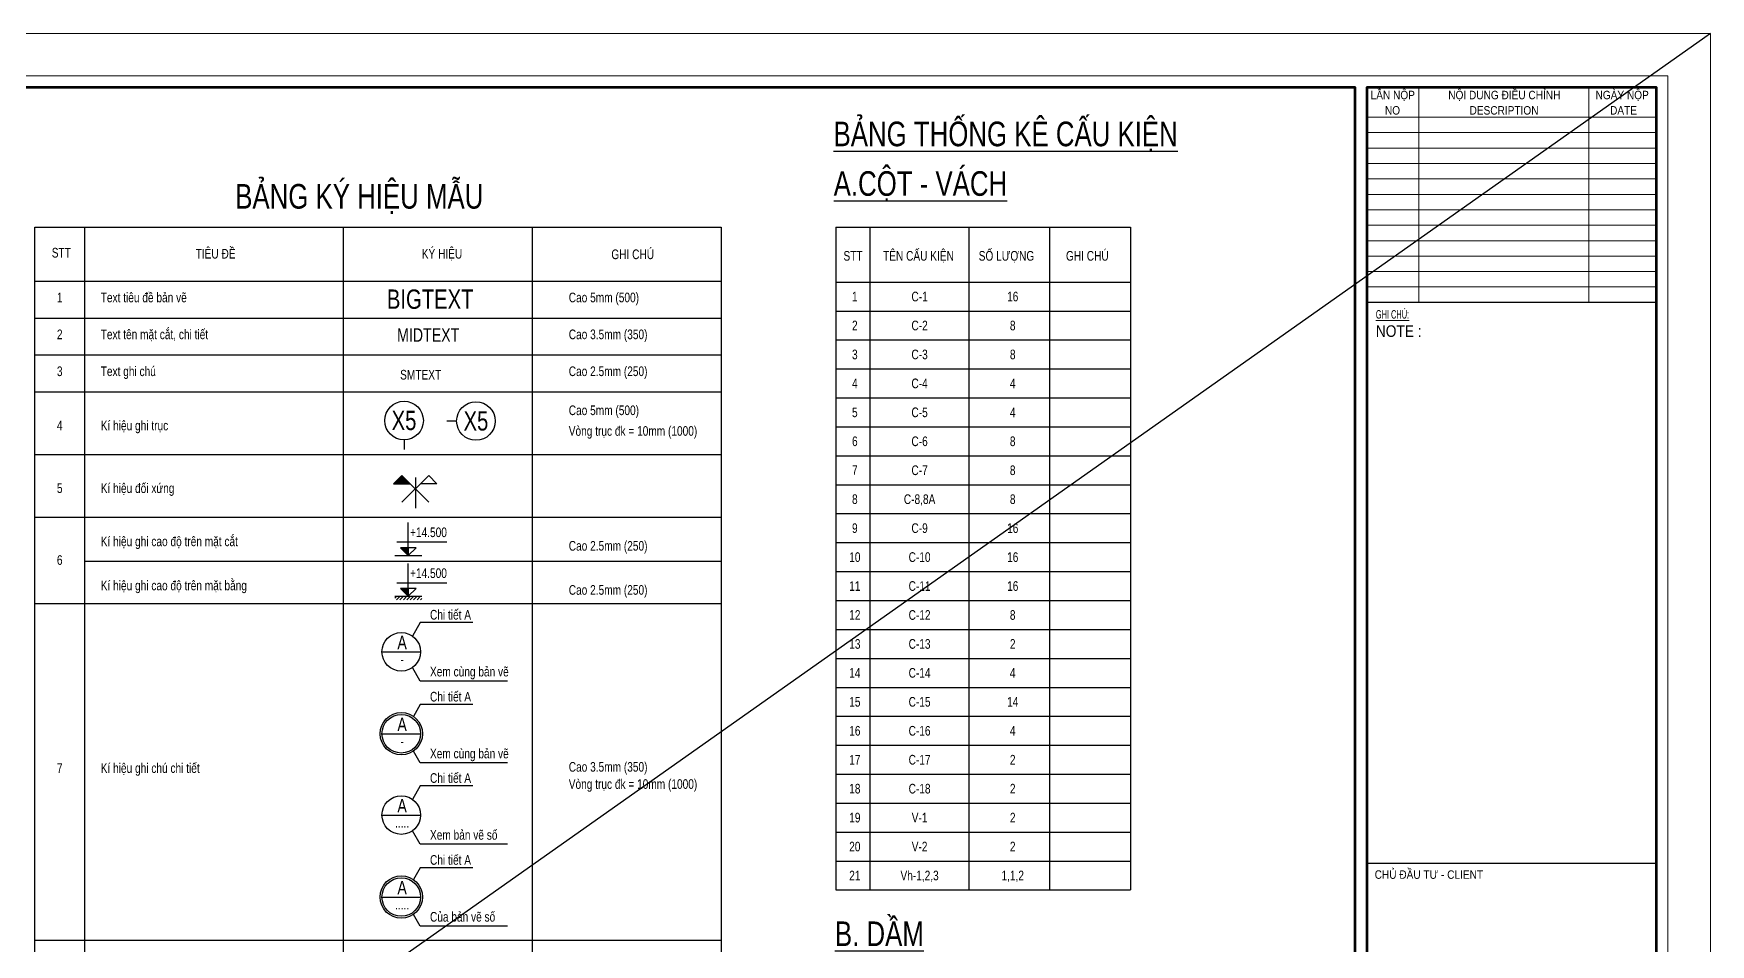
# Model space of a CAD drawing. Header units: millimetres. Extents: x 0 to 130105, y 0 to 70900.
# Drawn here: x 86691 to 130105, y 47299 to 70900 of the extents above; entities that cross this region are included whole.
import ezdxf
from ezdxf.enums import TextEntityAlignment as Align

# ---------------------------------------------------------------- set-up
doc = ezdxf.new("R2010")
doc.units = ezdxf.units.MM
doc.header["$MEASUREMENT"] = 0
doc.layers.get('0').update_dxf_attribs({"lineweight": 20})
doc.layers.get('DEFPOINTS').update_dxf_attribs({"color": 185, "lineweight": 20})
doc.layers.add('CDC -TEXT KHUNG', color=7, linetype='Continuous', lineweight=20)
doc.layers.add('CDC-KHUNGTEN', color=7, linetype='Continuous', lineweight=20)
for name, color, linetype in [('CDC.02.DIM', 1, 'Continuous'), ('CDC.03.BORDER', 3, 'Continuous'), ('CDC.06.TEXT', 2, 'Continuous'), ('CDC.10.HATCH', 9, 'Continuous'), ('CDC.11.NOTE', 8, 'Continuous')]:
    doc.layers.add(name, color=color, linetype=linetype)
doc.layers.add('KCS_Plotter', color=11, linetype='Continuous', plot=False)
doc.styles.add('ARIAL', font='arial.ttf', dxfattribs={"width": 0.6})
doc.styles.add('Arial_4', font='arial.ttf', dxfattribs={"width": 0.75, "height": 3})
doc.styles.add('BIGTEXT', font='arial.ttf', dxfattribs={"width": 0.8})
doc.styles.add('KT CDC', font='arial.ttf', dxfattribs={"width": 0.85, "height": 200})
doc.styles.add('SMTEXT', font='arial.ttf', dxfattribs={"width": 0.75})

# ---------------------------------------------------------------- blocks, each defined once
blk = doc.blocks.new('_Axis name')
at = {"layer": 'CDC.02.DIM'}
blk.add_line((0, 2.5), (0, 0), dxfattribs=at)
blk.add_circle((0, 7.5), 5, dxfattribs=at)
at = {"layer": 'CDC.02.DIM', "style": 'BIGTEXT', "width": 0.75}
blk.add_attdef('.', text='', height=5, dxfattribs=at).set_placement((0, 7.5), align=Align.MIDDLE)
blk = doc.blocks.new('Mirror_Symbol')
at = {"layer": 'CDC.02.DIM'}
blk.add_hatch(color=256, dxfattribs=at).paths.add_polyline_path([(-162, 354), (-269, 247), (-54, 247)])
at = {"layer": 'CDC.02.DIM', "ltscale": 3}
for p, q in [((-162, 354), (-269, 247)), ((-269, 247), (-54, 247)), ((185, 8), (-162, 354)), ((-162, 8), (185, 354)), ((292, 247), (78, 247)), ((185, 354), (292, 247))]:
    blk.add_line(p, q, dxfattribs=at)
at = {"layer": 'CDC.02.DIM', "ltscale": 5}
blk.add_lwpolyline([(12, 331), (12, -69)], dxfattribs=at)
blk = doc.blocks.new('CDTA1')
at = {"layer": 'CDC-KHUNGTEN', "color": 6, "lineweight": 25}
blk.add_line((0, 90), (-75, 90), dxfattribs=at)
at = {"layer": 'CDC-KHUNGTEN', "color": 6, "style": 'KT CDC', "width": 0.85}
blk.add_text('CHỦ ĐẦU TƯ - CLIENT', height=2.2, dxfattribs=at).set_placement((-72.93, 86))
blk = doc.blocks.new('KHUNG TEN')
at = {"layer": 'CDC-KHUNGTEN', "color": 8, "lineweight": 9}
for p, q in [((76550, 58000), (76550, 52433)), ((80950, 58000), (80950, 52433)), ((82700, 57233), (75200, 57233)), ((82700, 56833), (75200, 56833)), ((82700, 56433), (75200, 56433)), ((82700, 56033), (75200, 56033)), ((82700, 55633), (75200, 55633)), ((82700, 55233), (75200, 55233)), ((82700, 54833), (75200, 54833)), ((82700, 54433), (75200, 54433)), ((82700, 54033), (75200, 54033)), ((82700, 53633), (75200, 53633)), ((82700, 53233), (75200, 53233)), ((82700, 52833), (75200, 52833))]:
    blk.add_line(p, q, dxfattribs=at)
at = {"layer": 'CDC-KHUNGTEN', "color": 6, "lineweight": 25}
blk.add_line((82700, 52433), (75200, 52433), dxfattribs=at)
at = {"layer": 'CDC-KHUNGTEN', "color": 8}
blk.add_lwpolyline([(75096, 1100), (83000, 1100), (83000, 58300), (3000, 58300), (3000, 1100), (75096, 1100)], dxfattribs=at)
at = {"layer": 'CDC-KHUNGTEN', "color": 255, "lineweight": 60}
blk.add_lwpolyline([(74900, 1400), (74900, 58000), (3300, 58000), (3300, 1400), (74900, 1400)], close=True, dxfattribs=at)
blk.add_lwpolyline([(75200, 1400), (82700, 1400), (82700, 58000), (75200, 58000), (75200, 1400)], dxfattribs=at)
at = {"layer": 'DEFPOINTS', "color": 1, "ltscale": 0.2}
blk.add_lwpolyline([(0, 0), (0, 59400), (84100, 59400), (84100, 0), (0, 0)], close=True, dxfattribs=at)
at = {"layer": 'CDC-KHUNGTEN', "xscale": 100, "yscale": 100, "zscale": 100}
blk.add_blockref('CDTA1', (82700, 28900), dxfattribs=at)
at = {"layer": 'CDC -TEXT KHUNG', "color": 7, "style": 'KT CDC', "width": 0.85}
for s, p in [('NO', (75672, 57299)), ('DESCRIPTION', (77863, 57299)), ('DATE', (81501, 57299))]:
    blk.add_text(s, height=220, dxfattribs=at).set_placement(p)
at = {"layer": 'CDC -TEXT KHUNG', "char_height": 220, "attachment_point": 2, "line_spacing_factor": 0.941778, "style": 'KT CDC'}
for s, insert, width in [('LẦN NỘP', (75875, 57916), 1464.22), ('NỘI DUNG ĐIỀU CHỈNH', (78763, 57916), 3699.71), ('NGÀY NỘP', (81814, 57916), 1755.59)]:
    blk.add_mtext(s, dxfattribs=dict(at, insert=insert, width=width))
at = {"layer": 'CDC-KHUNGTEN', "color": 7, "style": 'Arial_4', "width": 0.85}
blk.add_text('NOTE :', height=300, dxfattribs=at).set_placement((75436, 51540))
at = {"layer": 'CDC-KHUNGTEN', "color": 6, "insert": (75436, 52233), "char_height": 220, "width": 1881.96, "attachment_point": 1, "style": 'ARIAL'}
blk.add_mtext('{\\LGHI CHÚ:}', dxfattribs=at)

msp = doc.modelspace()

# ---------------------------------------------------------------- hatches: boundary and pattern name
at = {"layer": 'CDC.02.DIM'}
msp.add_hatch(color=256, dxfattribs=at).paths.add_polyline_path([(96192.6, 56518.9), (96392.6, 56318.9), (96392.6, 56518.9)])
h = msp.add_hatch(dxfattribs=at)
h.set_pattern_fill('ANSI31', color=256, scale=500)
h.paths.add_polyline_path([(96042.6, 56318.9), (96742.4, 56318.9), (96742.4, 56225.3), (96042.6, 56225.3)])
at = {"layer": 'CDC.10.HATCH'}
msp.add_hatch(color=256, dxfattribs=at).paths.add_polyline_path([(96192.6, 57578.1), (96392.6, 57378.1), (96392.6, 57578.1)])

# ---------------------------------------------------------------- linework, layer by layer
at = {"layer": 'CDC.02.DIM'}
msp.add_line((96042.6, 56318.9), (96742.4, 56318.9), dxfattribs=at)
for points in [[(96392.6, 57578.1), (96392.6, 57378.1), (96592.6, 57578.1), (96192.6, 57578.1), (96392.6, 57378.1), (96392.6, 58228.1)], [(96042.6, 57378.1), (96742.6, 57378.1)], [(96092.6, 57728.1), (97392.6, 57728.1)], [(96392.6, 56518.9), (96392.6, 56318.9), (96592.6, 56518.9), (96192.6, 56518.9), (96392.6, 56318.9), (96392.6, 57168.9)], [(96092.6, 56668.9), (97392.6, 56668.9)], [(96042.6, 56318.9), (96742.6, 56318.9)], [(98063.8, 55638.7), (96704.5, 55638.7), (96502.5, 55288.7)], [(98965.3, 54124.7), (96704.5, 54124.7), (96502.5, 54474.7)], [(98063.8, 53516.2), (96704.5, 53516.2), (96527.6, 53209.7)], [(98965.3, 52002.2), (96704.5, 52002.2), (96527.6, 52308.7)], [(98063.8, 51408.4), (96704.5, 51408.4), (96502.5, 51058.4)], [(98965.3, 49894.4), (96704.5, 49894.4), (96502.5, 50244.4)], [(98063.8, 49285.9), (96704.5, 49285.9), (96527.6, 48979.4)], [(98965.3, 47771.9), (96704.5, 47771.9), (96527.6, 48078.4)]]:
    msp.add_lwpolyline(points, dxfattribs=at)
at = {"layer": 'CDC.03.BORDER'}
for p, q in [((86721.3, 65884.4), (104494.2, 65884.4)), ((86721.3, 28313.9), (86721.3, 65884.4)), ((88022.4, 28313.9), (88022.4, 65884.4)), ((94719.5, 28313.9), (94719.5, 65884.4)), ((99606.8, 28313.9), (99606.8, 65884.4)), ((104494.2, 65884.4), (104494.2, 28313.9)), ((107458, 65884.4), (115088.5, 65884.4)), ((107458, 65884.4), (107458, 48710.6)), ((108340.3, 65884.4), (108340.3, 48710.6)), ((110902.3, 65884.4), (110902.3, 48710.6)), ((112995.4, 65884.4), (112995.4, 48710.6)), ((115088.5, 65884.4), (115088.5, 48710.6)), ((86721.3, 64483.4), (104494.2, 64483.4)), ((107458, 64460.6), (115088.5, 64460.6)), ((107458, 48710.6), (115088.5, 48710.6))]:
    msp.add_line(p, q, dxfattribs=at)
at = {"layer": 'CDC.06.TEXT'}
for p, q in [((95712, 54881.7), (96712, 54881.7)), ((95712, 52759.2), (96712, 52759.2)), ((95712, 50651.4), (96712, 50651.4)), ((95712, 48528.9), (96712, 48528.9))]:
    msp.add_line(p, q, dxfattribs=at)
for centre, radius in [((96212, 54881.7), 500), ((96212, 52759.2), 550), ((96212, 52759.2), 500), ((96212, 50651.4), 500), ((96212, 48528.9), 550), ((96212, 48528.9), 500)]:
    msp.add_circle(centre, radius, dxfattribs=at)
at = {"layer": 'CDC.10.HATCH'}
for p, q in [((107458, 63710.6), (115088.5, 63710.6)), ((107458, 62960.6), (115088.5, 62960.6)), ((107458, 62210.6), (115088.5, 62210.6)), ((107458, 61460.6), (115088.5, 61460.6)), ((107458, 60710.6), (115088.5, 60710.6)), ((107458, 59960.6), (115088.5, 59960.6)), ((107458, 59210.6), (115088.5, 59210.6)), ((107458, 58460.6), (115088.5, 58460.6)), ((107458, 57710.6), (115088.5, 57710.6)), ((107458, 56960.6), (115088.5, 56960.6)), ((107458, 56210.6), (115088.5, 56210.6)), ((107458, 55460.6), (115088.5, 55460.6)), ((107458, 54710.6), (115088.5, 54710.6)), ((107458, 53960.6), (115088.5, 53960.6)), ((107458, 53210.6), (115088.5, 53210.6)), ((107458, 52460.6), (115088.5, 52460.6)), ((107458, 51710.6), (115088.5, 51710.6)), ((107458, 50960.6), (115088.5, 50960.6)), ((107458, 50210.6), (115088.5, 50210.6)), ((107458, 49460.6), (115088.5, 49460.6))]:
    msp.add_line(p, q, dxfattribs=at)
at = {"layer": 'CDC.11.NOTE', "ltscale": 1000}
for p, q in [((86721.3, 63527.5), (104494.2, 63527.5)), ((86721.3, 62571.5), (104494.2, 62571.5)), ((86721.3, 61615.6), (104494.2, 61615.6)), ((86721.3, 59992.4), (104494.2, 59992.4)), ((86721.3, 58369.2), (104494.2, 58369.2)), ((88022.4, 57226.5), (104494.2, 57226.5)), ((86721.3, 56136.2), (104494.2, 56136.2)), ((86721.3, 47414.5), (104494.2, 47414.5))]:
    msp.add_line(p, q, dxfattribs=at)
at = {"layer": 'KCS_Plotter'}
msp.add_line((130105.5, 70900.3), (46005.5, 11500.3), dxfattribs=at)

# ---------------------------------------------------------------- block references
at = {"xscale": 100, "yscale": 100, "zscale": 100}
msp.add_blockref('_Axis name', (96282.5, 60122.7), dxfattribs=at).add_auto_attribs({'.': 'X5'})
ref = msp.add_blockref('_Axis name', (97394.2, 60861.1), dxfattribs=dict(xscale=100, yscale=100, zscale=100, rotation=270))
ref.add_attrib('.', 'X5', dxfattribs={"layer": 'CDC.02.DIM', "height": 500, "style": 'BIGTEXT', "width": 0.75}).set_placement((98144.2, 60861.1), align=Align.MIDDLE)
at = {"xscale": 2, "yscale": 2, "zscale": 2}
msp.add_blockref('Mirror_Symbol', (96551.5, 58738.6), dxfattribs=at)
at = {"layer": 'CDC.06.TEXT'}
msp.add_blockref('KHUNG TEN', (46005.5, 11500.3), dxfattribs=at)

# ---------------------------------------------------------------- texts
at = {"layer": 'CDC.02.DIM', "style": 'SMTEXT', "width": 0.75}
for p in [(97392.6, 57853.1), (97392.6, 56793.9)]:
    msp.add_text('+14.500', height=250, dxfattribs=at).set_placement(p, align=Align.RIGHT)
at = {"layer": 'CDC.06.TEXT', "style": 'SMTEXT', "width": 0.75}
for s, height, p in [('%%UBẢNG THỐNG KÊ CẤU KIỆN', 637.795, (111858.4, 68298.7)), ('STT', 250, (107907.1, 65140.3)), ('TÊN CẤU KIỆN', 250, (109600.7, 65140.3)), ('SỐ LƯỢNG', 250, (111879.4, 65140.3)), ('GHI CHÚ', 250, (113972.5, 65140.3)), ('1', 250, (107953.7, 64085.6)), ('C-1', 250, (109630, 64085.6)), ('16', 250, (112041, 64085.6)), ('2', 250, (107953.7, 63335.6)), ('C-2', 250, (109630, 63335.6)), ('8', 250, (112041, 63335.6)), ('3', 250, (107953.7, 62585.6)), ('C-3', 250, (109630, 62585.6)), ('8', 250, (112041, 62585.6)), ('4', 250, (107953.7, 61835.6)), ('C-4', 250, (109630, 61835.6)), ('4', 250, (112041, 61835.6)), ('5', 250, (107953.7, 61085.6)), ('C-5', 250, (109630, 61085.6)), ('4', 250, (112041, 61085.6)), ('6', 250, (107953.7, 60335.6)), ('C-6', 250, (109630, 60335.6)), ('8', 250, (112041, 60335.6)), ('7', 250, (107953.7, 59585.6)), ('C-7', 250, (109630, 59585.6)), ('8', 250, (112041, 59585.6)), ('8', 250, (107953.7, 58835.6)), ('C-8,8A', 250, (109630, 58835.6)), ('8', 250, (112041, 58835.6)), ('9', 250, (107953.7, 58085.6)), ('C-9', 250, (109630, 58085.6)), ('16', 250, (112041, 58085.6)), ('10', 250, (107953.7, 57335.6)), ('C-10', 250, (109630, 57335.6)), ('16', 250, (112041, 57335.6)), ('11', 250, (107953.7, 56585.6)), ('C-11', 250, (109630, 56585.6)), ('16', 250, (112041, 56585.6)), ('12', 250, (107953.7, 55835.6)), ('C-12', 250, (109630, 55835.6)), ('8', 250, (112041, 55835.6)), ('A', 350, (96232.8, 55123.9)), ('13', 250, (107953.7, 55085.6)), ('C-13', 250, (109630, 55085.6)), ('2', 250, (112041, 55085.6)), ('-', 250, (96232.8, 54683.2)), ('14', 250, (107953.7, 54335.6)), ('C-14', 250, (109630, 54335.6)), ('4', 250, (112041, 54335.6)), ('15', 250, (107953.7, 53585.6)), ('C-15', 250, (109630, 53585.6)), ('14', 250, (112041, 53585.6)), ('A', 350, (96232.8, 53001.4)), ('-', 250, (96232.8, 52560.7)), ('16', 250, (107953.7, 52835.6)), ('C-16', 250, (109630, 52835.6)), ('4', 250, (112041, 52835.6)), ('17', 250, (107953.7, 52085.6)), ('C-17', 250, (109630, 52085.6)), ('2', 250, (112041, 52085.6)), ('18', 250, (107953.7, 51335.6)), ('C-18', 250, (109630, 51335.6)), ('2', 250, (112041, 51335.6)), ('A', 350, (96232.8, 50893.7)), ('.....', 250, (96232.8, 50452.9)), ('19', 250, (107953.7, 50585.6)), ('V-1', 250, (109630, 50585.6)), ('2', 250, (112041, 50585.6)), ('20', 250, (107953.7, 49835.6)), ('V-2', 250, (109630, 49835.6)), ('2', 250, (112041, 49835.6)), ('21', 250, (107953.7, 49085.6)), ('Vh-1,2,3', 250, (109630, 49085.6)), ('1,1,2', 250, (112041, 49085.6)), ('A', 350, (96232.8, 48771.2)), ('.....', 250, (96232.8, 48330.4))]:
    msp.add_text(s, height=height, dxfattribs=at).set_placement(p, align=Align.MIDDLE_CENTER)
for s, height, p in [('%%UA.CỘT - VÁCH', 637.795, (107405.9, 66695.2)), ('BẢNG KÝ HIỆU MẪU', 637.795, (91912.3, 66363.2)), ('TIÊU ĐỀ', 250, (90886.7, 65069.6)), ('KÝ HIỆU', 250, (96741.5, 65069.6)), ('GHI CHÚ', 250, (101649.8, 65055)), ('BIGTEXT', 500, (95838.9, 63768.6)), ('1', 250, (87296.1, 63936.9)), ('Text tiêu đề bản vẽ', 250, (88430.3, 63936.9)), ('Cao 5mm (500)', 250, (100547.4, 63936.9)), ('2', 250, (87296.1, 62981)), ('Text tên mặt cắt, chi tiết', 250, (88430.3, 62981)), ('MIDTEXT', 350, (96102.7, 62913)), ('Cao 3.5mm (350)', 250, (100547.4, 62981)), ('3', 250, (87296.1, 62025)), ('Text ghi chú', 250, (88430.3, 62025)), ('SMTEXT', 250, (96181.4, 61935.8)), ('Cao 2.5mm (250)', 250, (100547.4, 62025)), ('Cao 5mm (500)', 250, (100547.4, 61013.9)), ('4', 250, (87296.1, 60619.2)), ('Kí hiệu ghi trục', 250, (88430.3, 60619.2)), ('Vòng trục đk = 10mm (1000)', 250, (100547.4, 60478.4)), ('5', 250, (87296.1, 58996)), ('Kí hiệu đối xứng', 250, (88430.3, 58996)), ('Kí hiệu ghi cao độ trên mặt cắt', 250, (88430.3, 57618.1)), ('Cao 2.5mm (250)', 250, (100547.4, 57502.2)), ('6', 250, (87296.1, 57133.5)), ('Kí hiệu ghi cao độ trên mặt bằng', 250, (88430.3, 56475.4)), ('Cao 2.5mm (250)', 250, (100547.4, 56359.6)), ('Chi tiết A', 250, (96954.5, 55716.7)), ('Xem cùng bản vẽ', 250, (96954.5, 54243.5)), ('Chi tiết A', 250, (96954.5, 53594.2)), ('Xem cùng bản vẽ', 250, (96954.5, 52121)), ('7', 250, (87296.1, 51744)), ('Kí hiệu ghi chú chi tiết', 250, (88430.3, 51744)), ('Chi tiết A', 250, (96954.5, 51486.5)), ('Cao 3.5mm (350)', 250, (100547.4, 51775.4)), ('Vòng trục đk = 10mm (1000)', 250, (100547.4, 51330.6)), ('Xem bản vẽ số', 250, (96954.5, 50013.2)), ('Chi tiết A', 250, (96954.5, 49364)), ('Của bản vẽ số', 250, (96954.5, 47890.7)), ('%%UB. DẦM', 637.8, (107438.4, 47257.9))]:
    msp.add_text(s, height=height, dxfattribs=at).set_placement(p)
msp.add_text('STT', height=250, dxfattribs=at).set_placement((87162.3, 65221.7), align=Align.MIDDLE_LEFT)

doc.saveas('drawing.dxf')
